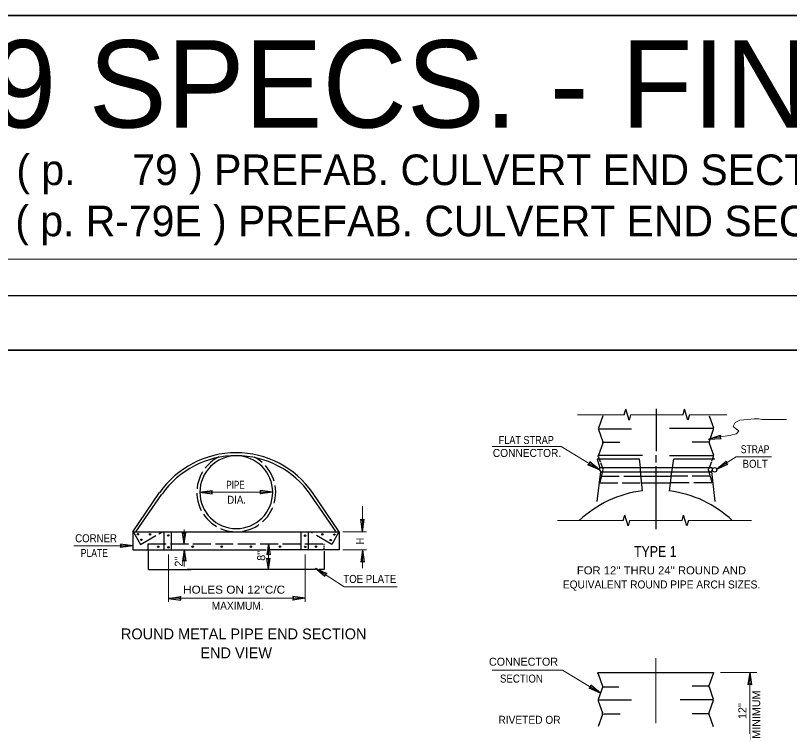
# Model space of a CAD drawing. Extents: x 594 to 966, y -57 to 211.
# Drawn here: x 685.8 to 792.1, y 113.7 to 211.3 of the extents above; entities that cross this region are included whole.
import ezdxf
from ezdxf.enums import TextEntityAlignment as Align

# ---------------------------------------------------------------- set-up
doc = ezdxf.new("R2010")
doc.units = 0
doc.header["$LTSCALE"] = 0.41
doc.linetypes.add('LONG_DASHED', pattern=[7.5, 6, -1.5])
for name, color, linetype, lineweight in [('1', 7, 'Continuous', 25), ('14', 7, 'Continuous', 35), ('15', 7, 'Continuous', 25)]:
    doc.layers.add(name, color=color, linetype=linetype, lineweight=lineweight)

msp = doc.modelspace()

# ---------------------------------------------------------------- linework, layer by layer
at = {"layer": '1', "lineweight": 13}
for p, q in [((600.1368, 177.8582), (960.1102, 177.8582)), ((769.376, 156.4707), (762.9727, 156.4707)), ((770.2327, 156.4707), (775.376, 156.4707)), ((777.4677, 156.4707), (771.0643, 156.4707)), ((778.3243, 156.4707), (783.4677, 156.4707)), ((769.2377, 141.9382), (760.1877, 141.9382)), ((770.0943, 141.9382), (775.2377, 141.9382)), ((777.3293, 141.9382), (770.926, 141.9382)), ((778.186, 141.9382), (786.8485, 141.9382))]:
    msp.add_line(p, q, dxfattribs=at)
at = {"layer": '1', "lineweight": 35}
msp.add_line((630.1343, 165.359), (955.1102, 165.359), dxfattribs=at)
at = {"layer": '1'}
for p, q in [((769.376, 156.4707), (769.5777, 157.2265)), ((777.4677, 156.4707), (777.6693, 157.2265)), ((780.9618, 153.1473), (782.5968, 153.6798)), ((780.9618, 153.1473), (782.6793, 153.219)), ((765.9743, 148.939), (764.6385, 150.0198)), ((782.0252, 149.0273), (783.3602, 150.1098)), ((765.9743, 148.939), (764.396, 149.6198)), ((782.0252, 149.0273), (783.6027, 149.7098)), ((711.0968, 145.8423), (712.8002, 146.0765)), ((711.0968, 145.8423), (712.8002, 145.6082)), ((721.0968, 145.844), (719.3935, 146.0782)), ((721.0968, 145.844), (719.3935, 145.6098)), ((769.2377, 141.9382), (769.4393, 142.694)), ((777.3293, 141.9382), (777.531, 142.694)), ((733.4218, 140.424), (733.1877, 142.1265)), ((733.4218, 140.424), (733.656, 142.1265)), ((708.9359, 138.7632), (708.7253, 140.2958)), ((708.9359, 138.7632), (709.1465, 140.2958)), ((701.9068, 138.494), (700.2035, 138.7282)), ((701.9068, 138.494), (700.2035, 138.2598)), ((720.5243, 138.7632), (720.3138, 137.2305)), ((720.5243, 138.7632), (720.7349, 137.2305)), ((708.9358, 137.9232), (708.7252, 136.3905)), ((708.9358, 137.9232), (709.1463, 136.3905)), ((733.4202, 137.9232), (733.186, 136.2198)), ((733.4202, 137.9232), (733.6543, 136.2198)), ((720.5243, 135.2448), (720.3138, 136.7775)), ((720.5243, 135.2448), (720.7349, 136.7775)), ((726.9568, 135.4223), (728.511, 134.689)), ((726.9568, 135.4223), (728.256, 134.2965)), ((706.7668, 131.2723), (708.4702, 131.5065)), ((706.7668, 131.2723), (708.4702, 131.0382)), ((725.5668, 131.274), (723.8635, 131.5082)), ((725.5668, 131.274), (723.8635, 131.0398)), ((786.6052, 121.1065), (786.371, 119.404)), ((786.6052, 121.1065), (786.8393, 119.404)), ((766.136, 118.2482), (764.8002, 119.329)), ((766.136, 118.2482), (764.5577, 118.929))]:
    msp.add_line(p, q, dxfattribs=at)
at = {"layer": '1', "lineweight": 35}
msp.add_lwpolyline([(594.3893, -57.2671), (965.5306, -57.2671), (965.5306, 211.3072), (594.3893, 211.3072)], close=True, dxfattribs=at)
at = {"layer": '1'}
for points in [[(615.136, -47.1243), (615.136, 172.859), (960.1102, 172.859)], [(770.2327, 156.4707), (770.0377, 155.7382), (769.5777, 157.2265)], [(778.3243, 156.4707), (778.1293, 155.7382), (777.6693, 157.2265)], [(782.5968, 153.6798), (782.5085, 153.424), (782.6793, 153.219)], [(764.396, 149.6198), (764.631, 149.754), (764.6385, 150.0198)], [(783.3602, 150.1098), (783.3702, 149.8398), (783.6027, 149.7098)], [(712.8002, 146.0765), (712.6685, 145.8398), (712.8002, 145.6082)], [(719.3935, 145.6098), (719.5252, 145.8465), (719.3935, 146.0782)], [(770.0943, 141.9382), (769.8993, 141.2057), (769.4393, 142.694)], [(778.186, 141.9382), (777.991, 141.2057), (777.531, 142.694)], [(733.1877, 142.1265), (733.4243, 141.9948), (733.656, 142.1265)], [(708.7253, 140.2958), (708.9381, 140.1773), (709.1465, 140.2958)], [(700.2035, 138.2598), (700.3352, 138.4965), (700.2035, 138.7282)], [(720.7349, 137.2305), (720.5222, 137.349), (720.3138, 137.2305)], [(709.1463, 136.3905), (708.9336, 136.509), (708.7252, 136.3905)], [(720.3138, 136.7775), (720.5265, 136.659), (720.7349, 136.7775)], [(733.6543, 136.2198), (733.4177, 136.3515), (733.186, 136.2198)], [(728.511, 134.689), (728.2718, 134.5632), (728.256, 134.2965)], [(708.4702, 131.5065), (708.3385, 131.2698), (708.4702, 131.0382)], [(723.8635, 131.0398), (723.9952, 131.2765), (723.8635, 131.5082)], [(764.5577, 118.929), (764.7927, 119.0632), (764.8002, 119.329)], [(786.8393, 119.404), (786.6027, 119.5357), (786.371, 119.404)]]:
    msp.add_lwpolyline(points, dxfattribs=at)
at = {"layer": '15'}
for p, q in [((766.4243, 156.3182), (765.8368, 154.6515)), ((773.7543, 157.299), (773.7543, 151.4632)), ((781.0243, 156.3482), (781.6118, 154.6807)), ((765.8343, 154.4382), (766.4218, 152.7715)), ((765.886, 154.5698), (770.3852, 154.5698)), ((781.5852, 154.5798), (775.586, 154.5798)), ((781.6035, 154.4673), (781.016, 152.7998)), ((766.4243, 152.5782), (765.8368, 150.9115)), ((766.5018, 152.704), (768.7618, 152.704)), ((780.966, 152.7215), (778.7068, 152.7215)), ((781.0243, 152.5882), (781.6118, 150.9207)), ((765.6543, 150.4082), (771.4743, 150.4082)), ((765.6543, 150.3982), (766.0435, 149.2073)), ((765.8343, 150.6982), (765.9343, 150.4082)), ((771.891, 150.874), (765.891, 150.874)), ((771.6043, 149.2182), (771.4843, 150.4182)), ((773.7543, 149.9132), (773.7543, 150.9357)), ((781.6102, 150.8248), (775.6102, 150.8248)), ((776.0043, 149.2082), (776.2043, 150.4282)), ((776.2143, 150.4082), (781.8252, 150.4082)), ((781.6035, 150.7073), (781.4935, 150.4073)), ((773.7543, 140.7473), (773.7543, 149.419)), ((766.1043, 148.7082), (765.6043, 144.5482)), ((771.6135, 148.0532), (775.7335, 148.0532)), ((781.3643, 148.7082), (781.8243, 144.5682)), ((771.7643, 147.1182), (775.7243, 147.1182)), ((701.9068, 140.4232), (705.5668, 145.7832)), ((730.2177, 140.4257), (726.5577, 145.7857)), ((702.3068, 140.4232), (705.8868, 145.5632)), ((729.8268, 140.4232), (726.2468, 145.5632)), ((701.9068, 140.4232), (701.9068, 137.9232)), ((701.9068, 140.4232), (709.4226, 140.4232)), ((709.2248, 140.4232), (730.2268, 140.4232)), ((730.2268, 140.4032), (730.2268, 137.9232)), ((728.1568, 138.6032), (728.1568, 138.7632)), ((728.1677, 138.314), (728.1677, 138.494)), ((728.1677, 138.0123), (728.1677, 138.1923)), ((701.9068, 137.9232), (720.1906, 137.9232)), ((703.9968, 137.9197), (703.9968, 135.2448)), ((730.2268, 137.9232), (720.7544, 137.9232)), ((728.1793, 137.7448), (728.1793, 135.2448)), ((704.0193, 135.2448), (709.8788, 135.2448)), ((726.9568, 135.2448), (709.3642, 135.2448)), ((728.1793, 135.2448), (727.4938, 135.2448)), ((765.7727, 121.0773), (781.626, 121.0773)), ((765.786, 120.8973), (766.3735, 119.2307)), ((766.3893, 119.1148), (768.6493, 119.1148)), ((780.9577, 119.1907), (778.6985, 119.1907)), ((781.016, 119.0973), (781.6035, 117.4298)), ((766.376, 119.0373), (765.7885, 117.3707)), ((765.806, 117.1973), (766.3935, 115.5307)), ((765.8577, 117.329), (770.3568, 117.329)), ((777.0735, 117.3773), (781.5735, 117.3773)), ((781.576, 117.2265), (780.9877, 115.559)), ((766.396, 115.3373), (765.8085, 113.6707)), ((766.5377, 115.399), (768.7977, 115.399)), ((780.946, 115.4273), (778.686, 115.4273)), ((780.996, 115.3473), (781.5835, 113.6798))]:
    msp.add_line(p, q, dxfattribs=at)
at = {"layer": '15', "linetype": 'LONG_DASHED'}
for p, q in [((765.9443, 150.4082), (766.0702, 150.0223)), ((766.1168, 149.9415), (766.436, 149.0465)), ((781.3427, 150.0382), (780.9727, 149.0465)), ((781.4868, 150.4007), (781.3685, 150.1223)), ((766.441, 148.9657), (766.0043, 147.1182)), ((780.9852, 148.8373), (781.091, 148.4915)), ((766.2318, 148.0265), (771.6418, 148.0523)), ((781.1702, 148.0532), (775.7702, 148.0532)), ((766.0243, 147.1182), (771.866, 147.1182)), ((766.0243, 147.1182), (766.8443, 147.1182)), ((781.3843, 147.1182), (775.7243, 147.1182)), ((776.5243, 147.1182), (775.7443, 147.1182)), ((781.3843, 147.1182), (780.6043, 147.1182)), ((705.456, 140.1232), (705.906, 140.3832)), ((706.1868, 137.9232), (706.1868, 140.4232)), ((707.1868, 137.9232), (707.1868, 140.3632)), ((725.0268, 137.9232), (725.0268, 140.3757)), ((726.0268, 137.9232), (726.0268, 140.4232)), ((702.5268, 139.3832), (702.9268, 138.6632)), ((702.9268, 138.6632), (703.3768, 138.9232)), ((703.9968, 138.7632), (728.1568, 138.7632)), ((703.9968, 137.9232), (703.9968, 138.7515))]:
    msp.add_line(p, q, dxfattribs=at)
at = {"layer": '15', "lineweight": 13}
for p, q in [((711.0968, 145.8432), (721.0968, 145.8432)), ((733.421, 143.9232), (733.421, 140.4232)), ((708.9359, 140.7378), (708.9359, 138.7632)), ((730.7268, 140.4232), (733.971, 140.4232)), ((693.7668, 138.4932), (701.9068, 138.4932)), ((720.5243, 138.7632), (720.5243, 135.2448)), ((706.7668, 137.2732), (706.7668, 130.7732)), ((708.9358, 135.6448), (708.9358, 137.9232)), ((725.5668, 137.3132), (725.5668, 130.8132)), ((730.7268, 137.9232), (733.971, 137.9232)), ((733.421, 137.9232), (733.421, 135.4232)), ((706.7668, 131.2732), (725.5668, 131.2732)), ((773.726, 114.1273), (773.726, 123.0373)), ((782.606, 121.1073), (787.606, 121.1073)), ((786.606, 121.1073), (786.606, 109.8673))]:
    msp.add_line(p, q, dxfattribs=at)
for points in [[(791.6785, 155.829), (788.776, 155.829), (788.296, 155.829), (787.876, 155.909), (787.236, 155.909), (786.336, 155.829), (785.256, 155.749), (784.616, 155.409), (784.356, 154.849), (784.776, 154.509), (785.096, 154.269), (784.776, 153.849), (784.036, 153.689), (783.216, 153.529), (782.636, 153.449), (781.5402, 153.2707)], [(765.9743, 148.9382), (760.7143, 152.1182), (751.2485, 152.1182)], [(782.0243, 149.0282), (784.7643, 150.6882), (789.6143, 150.7032)], [(738.1843, 132.8432), (730.9168, 132.8432), (726.9568, 135.4232)], [(766.136, 118.2473), (760.876, 121.4273), (751.2352, 121.4273)]]:
    msp.add_lwpolyline(points, dxfattribs=at)
at = {"layer": '15'}
for points in [[(781.6185, 154.474), (781.621, 154.4815), (781.6227, 154.4882), (781.6252, 154.4957), (781.6268, 154.5032), (781.6285, 154.5107), (781.6302, 154.5182), (781.6318, 154.5257), (781.6327, 154.5332), (781.6335, 154.5407), (781.6343, 154.549), (781.6352, 154.5565), (781.6352, 154.564), (781.636, 154.5715), (781.636, 154.579), (781.636, 154.5865), (781.6352, 154.5948), (781.6352, 154.6023), (781.6343, 154.6098), (781.6335, 154.6173), (781.6318, 154.6248), (781.631, 154.6323), (781.6293, 154.6398), (781.6277, 154.6473), (781.626, 154.6548), (781.6243, 154.6623), (781.6185, 154.6815)], [(781.0293, 152.8015), (781.0268, 152.794), (781.0252, 152.7873), (781.0227, 152.7798), (781.021, 152.7723), (781.0193, 152.7648), (781.0177, 152.7573), (781.016, 152.7498), (781.0152, 152.7423), (781.0143, 152.7348), (781.0135, 152.7273), (781.0127, 152.719), (781.0127, 152.7115), (781.0118, 152.704), (781.0118, 152.6965), (781.0118, 152.689), (781.0127, 152.6815), (781.0127, 152.6732), (781.0135, 152.6657), (781.0143, 152.6582), (781.016, 152.6507), (781.0168, 152.6432), (781.0185, 152.6357), (781.0202, 152.6282), (781.0218, 152.6207), (781.0235, 152.6132), (781.0293, 152.5948)], [(765.831, 150.7048), (765.8285, 150.7115), (765.826, 150.719), (765.8235, 150.7265), (765.8218, 150.734), (765.8202, 150.7415), (765.8185, 150.749), (765.8177, 150.7565), (765.816, 150.764), (765.8152, 150.7715), (765.8143, 150.779), (765.8135, 150.7865), (765.8135, 150.794), (765.8135, 150.8015), (765.8127, 150.8098), (765.8135, 150.8173), (765.8135, 150.8248), (765.8143, 150.8323), (765.8143, 150.8398), (765.816, 150.8473), (765.8168, 150.8557), (765.8177, 150.8632), (765.8193, 150.8707), (765.821, 150.8782), (765.8227, 150.8857), (765.8252, 150.8923), (765.831, 150.9115)], [(781.6185, 150.714), (781.621, 150.7215), (781.6227, 150.729), (781.6252, 150.7357), (781.6268, 150.7432), (781.6285, 150.7507), (781.6302, 150.7582), (781.6318, 150.7657), (781.6327, 150.7732), (781.6335, 150.7807), (781.6343, 150.789), (781.6352, 150.7965), (781.6352, 150.804), (781.636, 150.8115), (781.636, 150.819), (781.636, 150.8265), (781.6352, 150.8348), (781.6352, 150.8423), (781.6343, 150.8498), (781.6335, 150.8573), (781.6318, 150.8648), (781.631, 150.8723), (781.6293, 150.8798), (781.6277, 150.8873), (781.626, 150.8948), (781.6243, 150.9023), (781.6185, 150.9215)], [(781.416, 149.2115), (775.7968, 149.2115), (771.0577, 149.2115), (766.0585, 149.2115)], [(771.8643, 146.0382), (771.7043, 147.8182), (771.6643, 148.1182), (771.5927, 149.1907)], [(775.5843, 146.0082), (775.8043, 147.8082), (775.8243, 148.1082), (775.9877, 149.144)], [(781.3568, 148.6957), (781.3643, 148.7023), (781.371, 148.709), (781.3777, 148.7165), (781.3843, 148.7232), (781.391, 148.7307), (781.3968, 148.7382), (781.4027, 148.7465), (781.4085, 148.754), (781.4143, 148.7623), (781.4202, 148.7707), (781.4252, 148.7782), (781.4302, 148.7873), (781.4352, 148.7957), (781.4393, 148.804), (781.4443, 148.8132), (781.4485, 148.8215), (781.4518, 148.8307), (781.456, 148.8398), (781.4593, 148.849), (781.4627, 148.8582), (781.466, 148.8673), (781.4685, 148.8773), (781.471, 148.8865), (781.4735, 148.8957), (781.476, 148.9057), (781.4777, 148.9157), (781.4793, 148.9248), (781.481, 148.9348), (781.4818, 148.944), (781.4827, 148.954), (781.4835, 148.964), (781.4843, 148.974), (781.4843, 148.9832), (781.4843, 148.9932), (781.4843, 149.0032), (781.4835, 149.0132), (781.4827, 149.0232), (781.4818, 149.0323), (781.481, 149.0423), (781.4793, 149.0523), (781.4777, 149.0615), (781.4752, 149.0715), (781.4735, 149.0807), (781.471, 149.0907), (781.4685, 149.0998), (781.4652, 149.109), (781.4627, 149.119), (781.4593, 149.1282), (781.4552, 149.1373), (781.4518, 149.1457), (781.4477, 149.1548), (781.4435, 149.164), (781.4393, 149.1723), (781.4343, 149.1815), (781.4243, 149.1982)], [(781.3627, 148.5798), (775.8035, 148.5798), (771.6643, 148.5798), (766.1052, 148.5798)], [(765.7827, 120.9032), (765.7802, 120.9107), (765.7777, 120.9182), (765.776, 120.9257), (765.7735, 120.9332), (765.7718, 120.9398), (765.7702, 120.9473), (765.7693, 120.9557), (765.7677, 120.9632), (765.7668, 120.9707), (765.766, 120.9782), (765.7652, 120.9857), (765.7652, 120.9932), (765.7652, 121.0007), (765.7652, 121.0082), (765.7652, 121.0165), (765.7652, 121.024), (765.766, 121.0315), (765.7668, 121.039), (765.7677, 121.0465), (765.7718, 121.0765)], [(781.6268, 121.074), (781.6343, 121.034), (781.0077, 119.259)], [(766.371, 119.2298), (766.3727, 119.2232), (766.3752, 119.2157), (766.3777, 119.2082), (766.3793, 119.2007), (766.381, 119.1932), (766.3827, 119.1857), (766.3843, 119.1782), (766.3852, 119.1707), (766.386, 119.1632), (766.3868, 119.1557), (766.3877, 119.1482), (766.3877, 119.1407), (766.3885, 119.1323), (766.3885, 119.1248), (766.3885, 119.1173), (766.3877, 119.1098), (766.3877, 119.1023), (766.3868, 119.0948), (766.386, 119.0865), (766.3843, 119.079), (766.3835, 119.0715), (766.3818, 119.064), (766.3802, 119.0565), (766.3785, 119.049), (766.3768, 119.0415), (766.371, 119.0232)], [(781.0218, 119.2607), (781.0193, 119.2532), (781.0168, 119.2457), (781.0152, 119.239), (781.0127, 119.2315), (781.011, 119.224), (781.0093, 119.2165), (781.0085, 119.209), (781.0068, 119.2015), (781.006, 119.194), (781.0052, 119.1857), (781.0043, 119.1782), (781.0043, 119.1707), (781.0043, 119.1632), (781.0035, 119.1557), (781.0043, 119.1482), (781.0043, 119.1398), (781.0052, 119.1323), (781.0052, 119.1248), (781.0068, 119.1173), (781.0077, 119.1098), (781.0085, 119.1023), (781.0102, 119.0948), (781.0118, 119.0873), (781.0135, 119.0798), (781.016, 119.0723), (781.0218, 119.0532)], [(781.5902, 117.2332), (781.5927, 117.2407), (781.5943, 117.2473), (781.5968, 117.2548), (781.5985, 117.2623), (781.6002, 117.2698), (781.6018, 117.2773), (781.6035, 117.2848), (781.6043, 117.2923), (781.6052, 117.2998), (781.606, 117.3073), (781.6068, 117.3157), (781.6077, 117.3232), (781.6077, 117.3307), (781.6077, 117.3382), (781.6077, 117.3457), (781.6068, 117.3532), (781.6068, 117.3615), (781.606, 117.369), (781.6052, 117.3765), (781.6043, 117.384), (781.6027, 117.3915), (781.601, 117.399), (781.6002, 117.4065), (781.5977, 117.414), (781.596, 117.4215), (781.5902, 117.4398)], [(781.0018, 115.5607), (780.9993, 115.5532), (780.9968, 115.5457), (780.9943, 115.539), (780.9927, 115.5315), (780.991, 115.524), (780.9893, 115.5165), (780.9885, 115.509), (780.9868, 115.5015), (780.986, 115.494), (780.9852, 115.4857), (780.9843, 115.4782), (780.9843, 115.4707), (780.9835, 115.4632), (780.9835, 115.4557), (780.9843, 115.4482), (780.9843, 115.4398), (780.9852, 115.4323), (780.9852, 115.4248), (780.986, 115.4173), (780.9877, 115.4098), (780.9885, 115.4023), (780.9902, 115.3948), (780.9918, 115.3873), (780.9935, 115.3798), (780.996, 115.3723), (781.0018, 115.3532)], [(781.596, 113.6615), (781.5902, 113.6798)]]:
    msp.add_lwpolyline(points, dxfattribs=at)
at = {"layer": '15', "linetype": 'LONG_DASHED'}
for points in [[(781.176, 148.144), (780.9677, 148.8515), (780.966, 148.8582), (780.9635, 148.8657), (780.9618, 148.8732), (780.9602, 148.8807), (780.9585, 148.8882), (780.9568, 148.8957), (780.956, 148.9032), (780.9552, 148.9107), (780.9543, 148.919), (780.9535, 148.9265), (780.9535, 148.934), (780.9527, 148.9415), (780.9527, 148.949), (780.9527, 148.9565), (780.9535, 148.9648), (780.9535, 148.9723), (780.9543, 148.9798), (780.9552, 148.9873), (780.9568, 148.9948), (780.9577, 149.0023), (780.9593, 149.0098), (780.961, 149.0173), (780.9627, 149.0248), (780.9643, 149.0323), (780.9702, 149.0515)], [(781.2185, 148.0057), (781.1968, 148.0315), (781.3143, 147.5457), (781.4043, 147.1182)], [(701.9943, 140.3423), (702.9268, 138.6632), (705.9068, 140.3832)], [(730.2002, 140.4157), (729.2268, 138.6632), (726.2468, 140.3832)]]:
    msp.add_lwpolyline(points, dxfattribs=at)
at = {"layer": '15'}
for centre, radius, start, end in [((766.1247, 154.5481), 0.3117, 160.60457, 199.39273), ((766.1247, 152.6677), 0.3117, 340.60455, 19.39271), ((716.0767, 138.4635), 12.8, 34.88352, 145.21769), ((716.0767, 138.4335), 12.43, 34.77697, 144.99164), ((716.0967, 145.8435), 5, 0, 359.99998), ((766.3743, 148.9981), 0.4, 148.29439, 227.04549), ((781.7843, 148.9181), 0.3, 0, 359.99998), ((773.7243, 130.8882), 15.24, 46.47532, 82.91401), ((702.5867, 140.0735), 0.1, 0, 359.99998), ((703.0667, 139.3135), 0.1, 0, 359.99998), ((704.2667, 140.0535), 0.1, 0, 359.99998), ((706.7467, 139.9135), 0.1, 0, 359.99998), ((725.5467, 139.8735), 0.1, 0, 359.99998), ((727.9067, 140.0535), 0.1, 0, 359.99998), ((729.0667, 139.2735), 0.1, 0, 359.99998), ((729.5667, 140.0335), 0.1, 0, 359.99998), ((705.3867, 138.3535), 0.1, 0, 359.99998), ((706.7867, 138.2735), 0.1, 0, 359.99998), ((710.1067, 138.3735), 0.1, 0, 359.99998), ((714.1067, 138.3735), 0.1, 0, 359.99998), ((718.1067, 138.3735), 0.1, 0, 359.99998), ((722.1067, 138.3735), 0.1, 0, 359.99998), ((725.5667, 138.3335), 0.1, 0, 359.99998), ((727.0367, 138.3735), 0.1, 0, 359.99998), ((766.0965, 117.3071), 0.3117, 160.60457, 199.39273), ((766.0965, 115.4267), 0.3117, 340.60455, 19.39271)]:
    msp.add_arc(centre, radius, start, end, dxfattribs=at)
at = {"layer": '15', "linetype": 'LONG_DASHED'}
msp.add_arc((716.0967, 145.8335), 5.42, 116.37424, 62.53555, dxfattribs=at)
at = {"layer": '15'}
msp.add_ellipse((773.7243, 130.8882), major_axis=(0, 15.2623), ratio=0.999851, start_param=0.12151404, end_param=0.7611841, dxfattribs=at)

# ---------------------------------------------------------------- texts
at = {"layer": '1'}
for s, height, p in [('1999 SPECS. - FINAL ENGLISH', 12, (655.6704, 195.915)), ('( p.     79 ) PREFAB. CULVERT END SECTIONS - ( PCES-2- 3 ) - FINAL ENGLISH ( 2/3/97 )', 4.2, (685.8999, 188.0183)), ('( p. R-79E ) PREFAB. CULVERT END SECTIONS - ( PCES-3-00E) - FINAL ENGLISH ( 7/1/99 )', 4.2, (685.7518, 180.9941))]:
    msp.add_text(s, height=height, dxfattribs=at).set_placement(p)
at = {"layer": '14', "width": 0.85}
msp.add_text('TYPE 1', height=1.488, dxfattribs=at).set_placement((770.7243, 136.9648))
at = {"layer": '14'}
for s, p in [('ROUND METAL PIPE END SECTION', (700.2543, 125.6432)), ('END VIEW', (711.1627, 123.0432))]:
    msp.add_text(s, height=1.488, dxfattribs=at).set_placement(p)
at = {"layer": '15'}
for s, width, p in [('FLAT STRAP', 0.85, (759.7077, 152.4673)), ('STRAP', 0.8, (789.3077, 151.194)), ('CONNECTOR.', 0.95, (760.7185, 150.6823)), ('BOLT', 0.9, (789.0868, 149.2015)), ('PIPE', 0.75, (717.2468, 146.309)), ('DIA.', 0.9, (717.4235, 144.2615)), ('CORNER', 0.9, (699.7068, 138.9707)), ('PLATE', 0.8, (698.4693, 136.9482)), ("FOR 12'' THRU 24'' ROUND AND", 1.05, (786.106, 134.5623)), ('TOE PLATE', 0.9, (738.0768, 133.3873)), ("HOLES ON 12''C/C", 1.1, (722.8035, 131.914)), ('EQUIVALENT ROUND PIPE ARCH SIZES.', 0.95, (788.046, 132.6265)), ('MAXIMUM.', 0.95, (719.8585, 129.6957)), ('SECTION', 0.9, (758.1952, 119.704)), ('RIVETED OR', 0.95, (760.6352, 114.0415))]:
    msp.add_text(s, height=1.1, dxfattribs=dict(at, width=width)).set_placement(p, align=Align.RIGHT)
at = {"layer": '15', "width": 0.85}
msp.add_text('H', height=1.1, rotation=90, dxfattribs=at).set_placement((733.6573, 139.5863), align=Align.RIGHT)
at = {"layer": '15'}
for s, p in [("8''", (720.0643, 137.8115)), ("2''", (708.7456, 137.0034)), ('MINIMUM', (788.0485, 118.6107)), ("12''", (786.1477, 116.899))]:
    msp.add_text(s, height=1.1, rotation=90, dxfattribs=at).set_placement(p, align=Align.RIGHT)
msp.add_text('CONNECTOR', height=1.1, dxfattribs=at).set_placement((760.2785, 122.0198), align=Align.RIGHT)

doc.saveas('drawing.dxf')
